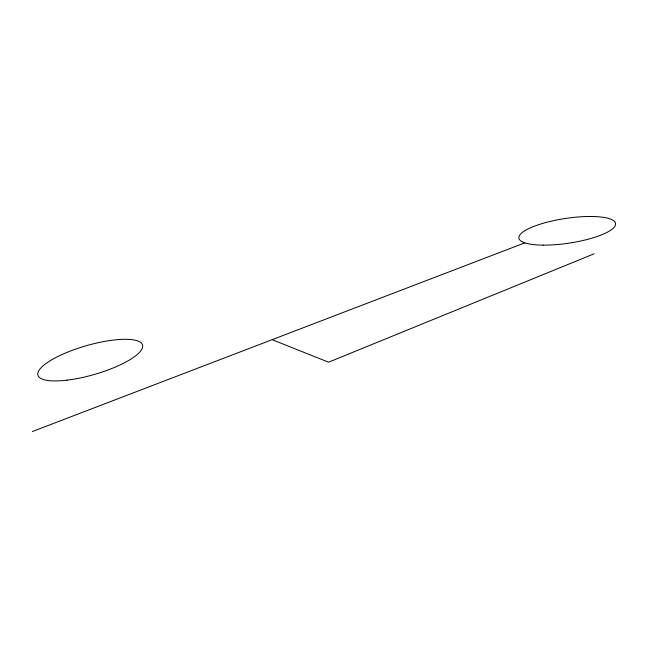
<?xml version="1.0" encoding="UTF-8"?>
<svg xmlns="http://www.w3.org/2000/svg" width="648" height="648" viewBox="0 0 648 648"><rect width="100%" height="100%" fill="white"/><g stroke="black" fill="none" stroke-linecap="round" stroke-linejoin="round"><path stroke-width="0.97" d="M594.151 253.781L328.585 362.192L272.727 339.925M32.4 431.528L524.694 242.903M67.1 380.149A54.408 14.92 -16.1 0 0 142.552 345.214A54.408 14.92 -16.1 0 0 61.033 354.999A54.408 14.92 -16.1 0 0 67.1 380.149M543.226 245.138A48.875 12.466 -8.6 0 0 615.6 223.916A48.875 12.466 -8.6 0 0 542.878 223.358A48.875 12.466 -8.6 0 0 543.226 245.138"/></g></svg>
